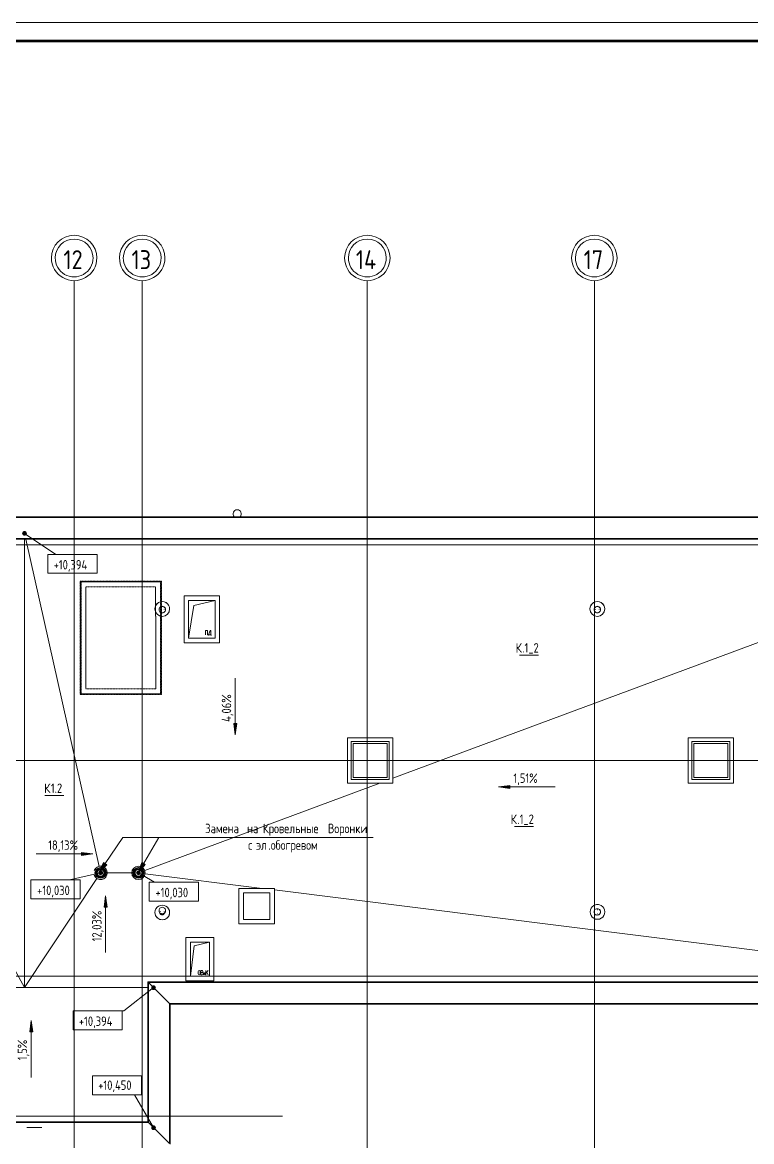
# Model space of a CAD drawing. Header units: millimetres. Extents: x -87434 to 499450, y -468665 to 122144.
# Drawn here: x 436174 to 455449, y 24745 to 54311 of the extents above; entities that cross this region are included whole.
import ezdxf

# ---------------------------------------------------------------- set-up
doc = ezdxf.new("R2010")
doc.units = ezdxf.units.MM
doc.linetypes.add('ADSK_Линия сетки', pattern=[25, 20, -2.5, 0, -2.5])
doc.linetypes.add('Сверху', pattern=[3.96875, 2.38125, -1.5875])
for name, color, linetype, lineweight in [('Высотные отметки', 252, 'Continuous', 9), ('Крыши', 252, 'Continuous', 9), ('Линии', 252, 'Continuous', 9), ('Марки крыш', 252, 'Continuous', 20), ('Обобщенные модели', 252, 'Continuous', 18), ('Осветительные приборы', 252, 'Continuous', 18), ('Оси', 252, 'Continuous', 9), ('ОФ_рамка', 8, 'Continuous', 60), ('Поручни', 252, 'Continuous', 9), ('Специальное оборудование', 252, 'Continuous', 18), ('Типовые аннотации', 252, 'Continuous', 18), ('Тонкие линии', 252, 'Continuous', 18), ('Уклоны в точках', 252, 'Continuous', 9)]:
    doc.layers.add(name, color=color, linetype=linetype, lineweight=lineweight)
doc.layers.add('Стены', color=252, linetype='Continuous')
doc.styles.add('GOST Common_2', font='', dxfattribs={"width": 0.9, "height": 250})
doc.styles.add('GOST Common_3', font='', dxfattribs={"height": 3.5})
doc.styles.get('GOST Common_2').set_extended_font_data('GOST type B')
doc.styles.get('GOST Common_3').set_extended_font_data('GOST 2.304 type A')

# ---------------------------------------------------------------- blocks, each defined once
blk = doc.blocks.new('А0')
at = {"layer": 'ОФ_рамка', "color": 0, "linetype": 'Continuous', "lineweight": 5, "ltscale": 100}
blk.add_lwpolyline([(341068, -309617), (222168, -309617)], dxfattribs=at)
at = {"layer": 'ОФ_рамка', "color": 0, "linetype": 'Continuous', "ltscale": 100}
blk.add_lwpolyline([(340568, -310117), (224168, -310117)], dxfattribs=at)
blk = doc.blocks.new('Свес с кровли 2 - Свес с кровли 2-3233070-Маркировочный план кровли')
at = {"layer": 'Обобщенные модели', "linetype": 'Сверху'}
for p, q in [((1876, 25798), (1876, 22802)), ((4020, 25798), (1876, 25798)), ((1881, 25794), (1882, 25793)), ((1882, 25793), (1881, 25794)), ((1882, 25792), (1894, 25780)), ((1898, 25777), (1882, 25792)), ((1894, 25780), (1892, 25782)), ((1892, 25782), (1892, 22818)), ((1892, 25782), (1894, 25780)), ((4004, 25782), (1892, 25782)), ((1894, 25780), (1894, 22821)), ((1894, 25780), (1894, 22820)), ((1894, 25780), (1898, 25777)), ((4002, 25780), (1894, 25780)), ((4002, 25780), (1894, 25780)), ((1898, 25777), (1898, 22824)), ((3998, 25777), (1898, 25777)), ((4015, 25794), (3998, 25777)), ((3998, 25777), (4002, 25780)), ((4000, 22824), (3998, 25776)), ((4002, 25780), (4015, 25794)), ((4004, 25782), (4002, 25780)), ((4002, 25780), (4004, 25782)), ((4004, 22821), (4002, 25780)), ((4004, 22820), (4002, 25780)), ((4006, 22818), (4004, 25782)), ((4022, 22802), (4020, 25798)), ((2027, 22953), (2027, 25647)), ((3869, 25647), (2027, 25647)), ((2027, 25647), (2027, 22953)), ((3869, 25647), (2027, 25647)), ((3869, 25647), (3869, 25645)), ((3869, 25645), (3869, 25647)), ((3869, 25645), (3871, 22953)), ((3871, 22953), (3869, 25645)), ((1876, 22802), (4022, 22802)), ((1898, 22824), (1881, 22807)), ((1881, 22807), (1894, 22821)), ((1894, 22821), (1892, 22818)), ((1892, 22818), (1894, 22820)), ((1892, 22818), (4006, 22818)), ((1894, 22821), (1898, 22824)), ((1894, 22821), (4004, 22821)), ((1894, 22820), (4004, 22820)), ((1898, 22824), (4000, 22824)), ((3871, 22953), (2027, 22953)), ((2027, 22953), (3871, 22953)), ((4004, 22821), (4000, 22824)), ((4000, 22824), (4018, 22807)), ((4018, 22807), (4004, 22821)), ((4004, 22821), (4006, 22818)), ((4006, 22818), (4004, 22820))]:
    blk.add_line(p, q, dxfattribs=at)
for points, knots in [([(1876, 25798), (1876, 25798), (1876, 25798), (1877, 25798), (1877, 25797), (1877, 25797), (1878, 25797), (1878, 25796)], [0.6, 0.6, 0.6, 0.6, 0.7, 0.75, 0.8, 0.85, 0.9, 0.9, 0.9, 0.9]), ([(1882, 25792), (1882, 25793), (1881, 25794), (1880, 25794), (1879, 25795), (1879, 25796), (1878, 25796), (1878, 25796), (1878, 25797), (1877, 25797), (1877, 25797), (1877, 25798), (1876, 25798), (1876, 25798), (1876, 25798)], [0, 0, 0, 0, 0.1, 0.15, 0.2, 0.225, 0.25, 0.3, 0.325, 0.35, 0.4, 0.45, 0.5, 0.6, 0.6, 0.6, 0.6]), ([(1880, 25794), (1880, 25794), (1880, 25795), (1879, 25795), (1879, 25795), (1879, 25795), (1879, 25796), (1879, 25796), (1879, 25796), (1879, 25795), (1879, 25795), (1879, 25795), (1879, 25795), (1880, 25795), (1880, 25794), (1880, 25794), (1881, 25794), (1881, 25793), (1881, 25793), (1882, 25793), (1882, 25792)], [0, 0, 0, 0, 0.1, 0.15, 0.2, 0.25, 0.3, 0.4, 0.5, 0.55, 0.6, 0.65, 0.675, 0.7, 0.75, 0.8, 0.825, 0.85, 0.9, 1, 1, 1, 1]), ([(4020, 25798), (4020, 25798), (4020, 25798), (4019, 25798), (4019, 25797), (4019, 25797), (4018, 25797), (4018, 25796), (4018, 25796), (4017, 25796), (4017, 25795), (4016, 25794), (4015, 25794), (4014, 25793), (4014, 25792)], [-0.6, -0.6, -0.6, -0.6, -0.5, -0.45, -0.4, -0.35, -0.325, -0.3, -0.25, -0.225, -0.2, -0.15, -0.1, 0, 0, 0, 0]), ([(4014, 25792), (4014, 25793), (4015, 25793), (4015, 25794), (4016, 25794), (4016, 25794), (4016, 25794), (4016, 25795), (4016, 25795), (4017, 25795), (4017, 25795), (4017, 25795), (4017, 25796), (4017, 25796), (4017, 25796), (4017, 25795), (4017, 25795), (4017, 25795), (4016, 25795), (4016, 25794), (4016, 25794)], [-1, -1, -1, -1, -0.9, -0.85, -0.8, -0.775, -0.75, -0.7, -0.675, -0.65, -0.6, -0.55, -0.5, -0.4, -0.3, -0.25, -0.2, -0.15, -0.1, 0, 0, 0, 0]), ([(1882, 22808), (1882, 22808), (1881, 22807), (1880, 22806), (1879, 22805), (1879, 22805), (1878, 22805), (1878, 22804), (1878, 22804), (1877, 22803), (1877, 22803), (1877, 22803), (1876, 22802), (1876, 22802), (1876, 22802)], [0, 0, 0, 0, 0.1, 0.15, 0.2, 0.225, 0.25, 0.3, 0.325, 0.35, 0.4, 0.45, 0.5, 0.6, 0.6, 0.6, 0.6]), ([(1876, 22802), (1876, 22802), (1876, 22802), (1877, 22803), (1877, 22803), (1877, 22804), (1878, 22804), (1878, 22804)], [0.6, 0.6, 0.6, 0.6, 0.7, 0.75, 0.8, 0.85, 0.9, 0.9, 0.9, 0.9]), ([(1880, 22807), (1880, 22806), (1880, 22806), (1879, 22806), (1879, 22805), (1879, 22805), (1879, 22805), (1879, 22805), (1879, 22805), (1879, 22805), (1879, 22805), (1879, 22806), (1879, 22806), (1880, 22806), (1880, 22806), (1880, 22807), (1881, 22807), (1881, 22807), (1881, 22808), (1882, 22808), (1882, 22808)], [0, 0, 0, 0, 0.1, 0.15, 0.2, 0.25, 0.3, 0.4, 0.5, 0.55, 0.6, 0.65, 0.675, 0.7, 0.75, 0.8, 0.825, 0.85, 0.9, 1, 1, 1, 1]), ([(4016, 22808), (4017, 22808), (4017, 22807), (4018, 22806), (4019, 22805), (4019, 22805), (4020, 22805), (4020, 22804), (4021, 22804), (4021, 22803), (4021, 22803), (4022, 22803), (4022, 22802), (4022, 22802), (4022, 22802)], [0, 0, 0, 0, 0.1, 0.15, 0.2, 0.225, 0.25, 0.3, 0.325, 0.35, 0.4, 0.45, 0.5, 0.6, 0.6, 0.6, 0.6]), ([(4018, 22807), (4018, 22806), (4018, 22806), (4019, 22806), (4019, 22805), (4019, 22805), (4020, 22805), (4020, 22805), (4020, 22805), (4019, 22805), (4019, 22805), (4019, 22806), (4019, 22806), (4018, 22806), (4018, 22806), (4018, 22807), (4018, 22807), (4017, 22807), (4017, 22808), (4016, 22808), (4016, 22808)], [0, 0, 0, 0, 0.1, 0.15, 0.2, 0.25, 0.3, 0.4, 0.5, 0.55, 0.6, 0.65, 0.675, 0.7, 0.75, 0.8, 0.825, 0.85, 0.9, 1, 1, 1, 1]), ([(4022, 22802), (4022, 22802), (4022, 22802), (4022, 22803), (4021, 22803), (4021, 22804), (4020, 22804), (4020, 22804)], [0.6, 0.6, 0.6, 0.6, 0.7, 0.75, 0.8, 0.85, 0.9, 0.9, 0.9, 0.9])]:
    blk.add_open_spline(points, degree=3, knots=knots, dxfattribs=at)
for points in [[(4018, 25796), (4018, 25797), (4019, 25797), (4019, 25797), (4019, 25798), (4020, 25798), (4020, 25798)], [(4020, 25798), (4020, 25798), (4020, 25798), (4020, 25798)]]:
    blk.add_open_spline(points, degree=3, dxfattribs=at)
blk = doc.blocks.new('TN_Воронка ТехноНИКОЛЬ с обжимным фланцем_ПВХ - Воронка с обжимным металлическим фланцем с обогревом Ø110х450мм-4655439-Маркировочный план кровли')
at = {"layer": 'Специальное оборудование', "flags": 128}
for points in [[(90, 0), (90, 4), (90, 7), (89, 11), (89, 14), (88, 18), (87, 21), (86, 25), (85, 28), (84, 32), (83, 35), (81, 38), (80, 42), (78, 45), (76, 48), (74, 51), (72, 54), (70, 57), (68, 59), (65, 62), (63, 64), (60, 67), (57, 69), (54, 72), (52, 74), (49, 76), (45, 78), (42, 79), (39, 81), (36, 82), (33, 84), (29, 85), (26, 86), (22, 87), (19, 88), (15, 89), (12, 89), (8, 90), (5, 90), (1, 90), (-3, 90), (-6, 90), (-10, 89), (-13, 89), (-17, 88), (-20, 88), (-24, 87), (-27, 86), (-31, 84), (-34, 83), (-37, 82), (-41, 80), (-44, 78), (-47, 77), (-50, 75), (-53, 73), (-56, 70), (-59, 68), (-61, 66), (-64, 63), (-66, 61), (-69, 58), (-71, 55), (-73, 52), (-75, 49), (-77, 46), (-79, 43), (-80, 40), (-82, 37), (-83, 33), (-85, 30), (-86, 27), (-87, 23), (-88, 20), (-88, 16), (-89, 13), (-89, 9), (-90, 6), (-90, 2), (-90, 0)], [(-90, 0), (-90, -4), (-90, -7), (-89, -11), (-89, -14), (-88, -18), (-87, -21), (-86, -25), (-85, -28), (-84, -32), (-83, -35), (-81, -38), (-80, -42), (-78, -45), (-76, -48), (-74, -51), (-72, -54), (-70, -57), (-68, -59), (-65, -62), (-63, -64), (-60, -67), (-57, -69), (-54, -72), (-52, -74), (-49, -76), (-45, -78), (-42, -79), (-39, -81), (-36, -82), (-33, -84), (-29, -85), (-26, -86), (-22, -87), (-19, -88), (-15, -89), (-12, -89), (-8, -90), (-5, -90), (-1, -90), (3, -90), (6, -90), (10, -89), (13, -89), (17, -88), (20, -88), (24, -87), (27, -86), (31, -84), (34, -83), (37, -82), (41, -80), (44, -78), (47, -77), (50, -75), (53, -73), (56, -70), (59, -68), (61, -66), (64, -63), (66, -61), (69, -58), (71, -55), (73, -52), (75, -49), (77, -46), (79, -43), (80, -40), (82, -37), (83, -33), (85, -30), (86, -27), (87, -23), (88, -20), (88, -16), (89, -13), (89, -9), (90, -6), (90, -2), (90, 0)]]:
    blk.add_lwpolyline(points, dxfattribs=at)
at = {"layer": 'Специальное оборудование'}
for radius, start, end in [(178, 360, 180), (178, 180, 360), (130, 360, 180), (130, 180, 360)]:
    blk.add_arc((0, 0), radius, start, end, dxfattribs=at)
blk = doc.blocks.new('TN_Воронка ТехноНИКОЛЬ с обжимным фланцем_ПВХ - Воронка с обжимным металлическим фланцем с обогревом Ø110х450мм-V13-Маркировочный план кровли')
at = {"layer": 'Специальное оборудование', "flags": 128}
for points in [[(90, 0), (90, 4), (90, 7), (89, 11), (89, 14), (88, 18), (87, 21), (86, 25), (85, 28), (84, 32), (83, 35), (81, 38), (80, 42), (78, 45), (76, 48), (74, 51), (72, 54), (70, 57), (68, 59), (65, 62), (63, 64), (60, 67), (57, 69), (54, 72), (52, 74), (49, 76), (45, 78), (42, 79), (39, 81), (36, 82), (33, 84), (29, 85), (26, 86), (22, 87), (19, 88), (15, 89), (12, 89), (8, 90), (5, 90), (1, 90), (-3, 90), (-6, 90), (-10, 89), (-13, 89), (-17, 88), (-20, 88), (-24, 87), (-27, 86), (-31, 84), (-34, 83), (-37, 82), (-41, 80), (-44, 78), (-47, 77), (-50, 75), (-53, 73), (-56, 70), (-59, 68), (-61, 66), (-64, 63), (-66, 61), (-69, 58), (-71, 55), (-73, 52), (-75, 49), (-77, 46), (-79, 43), (-80, 40), (-82, 37), (-83, 33), (-85, 30), (-86, 27), (-87, 23), (-88, 20), (-88, 16), (-89, 13), (-89, 9), (-90, 6), (-90, 2), (-90, 0)], [(-90, 0), (-90, -4), (-90, -7), (-89, -11), (-89, -14), (-88, -18), (-87, -21), (-86, -25), (-85, -28), (-84, -32), (-83, -35), (-81, -38), (-80, -42), (-78, -45), (-76, -48), (-74, -51), (-72, -54), (-70, -57), (-68, -59), (-65, -62), (-63, -64), (-60, -67), (-57, -69), (-54, -72), (-52, -74), (-49, -76), (-45, -78), (-42, -79), (-39, -81), (-36, -82), (-33, -84), (-29, -85), (-26, -86), (-22, -87), (-19, -88), (-15, -89), (-12, -89), (-8, -90), (-5, -90), (-1, -90), (3, -90), (6, -90), (10, -89), (13, -89), (17, -88), (20, -88), (24, -87), (27, -86), (31, -84), (34, -83), (37, -82), (41, -80), (44, -78), (47, -77), (50, -75), (53, -73), (56, -70), (59, -68), (61, -66), (64, -63), (66, -61), (69, -58), (71, -55), (73, -52), (75, -49), (77, -46), (79, -43), (80, -40), (82, -37), (83, -33), (85, -30), (86, -27), (87, -23), (88, -20), (88, -16), (89, -13), (89, -9), (90, -6), (90, -2), (90, 0)]]:
    blk.add_lwpolyline(points, dxfattribs=at)
at = {"layer": 'Специальное оборудование'}
for radius, start, end in [(178, 360, 159.9462), (177, 200.0538, 360), (130, 360, 180), (130, 180, 360)]:
    blk.add_arc((0, 0), radius, start, end, dxfattribs=at)
blk = doc.blocks.new('TN_Аэратор кровельный ТехноНИКОЛЬ ЭКО_Тип 2 - Аэратор кровельный ТехноНИКОЛЬ ЭКО 110x470мм-V18-Маркировочный план кровли')
at = {"layer": 'Специальное оборудование'}
for p, q in [((3849, 17044), (3849, 17044)), ((3959, 17097), (3959, 17082)), ((3994, 17082), (3994, 17071)), ((4094, 17071), (4094, 17082)), ((4129, 17082), (4129, 17097)), ((4239, 17044), (4239, 17044))]:
    blk.add_line(p, q, dxfattribs=at)
for centre, major_axis, start_param, end_param in [((4044, 17044), (195, 0), 0, 3.141593), ((4044, 17097), (85, 0), 0, 3.141593), ((4044, 17044), (195, 0), 3.141593, 6.283185), ((4044, 17044), (195, 0), 3.383254, 6.041524), ((4044, 17097), (-85, 0), 0, 3.141593), ((4044, 17082), (-85, 0), 0, 3.141593), ((4044, 17044), (65, 0), 3.456331, 5.968447), ((4044, 17053), (65, 0), 3.749485, 5.675293)]:
    blk.add_ellipse(centre, major_axis=major_axis, ratio=0.992846, start_param=start_param, end_param=end_param, dxfattribs=at)
blk = doc.blocks.new('TN_Аэратор кровельный ТехноНИКОЛЬ ЭКО_Тип 2 - Аэратор кровельный ТехноНИКОЛЬ ЭКО 110x470мм-V19-Маркировочный план кровли')
at = {"layer": 'Специальное оборудование'}
for p, q in [((3849, 25062), (3849, 25062)), ((3959, 25049), (3959, 25044)), ((3994, 25053), (3994, 25049)), ((4094, 25049), (4094, 25053)), ((4129, 25044), (4129, 25049)), ((4239, 25062), (4239, 25062))]:
    blk.add_line(p, q, dxfattribs=at)
for centre, major_axis, start_param, end_param in [((4044, 25062), (195, 0), 0, 3.141593), ((4044, 25062), (195, 0), 0.483322, 2.658271), ((4044, 25049), (85, 0), 0, 3.141593), ((4044, 25062), (195, 0), 3.141593, 6.283185), ((4044, 25044), (85, 0), 0, 3.141593), ((4044, 25044), (-85, 0), 0, 3.141593)]:
    blk.add_ellipse(centre, major_axis=major_axis, ratio=0.999176, start_param=start_param, end_param=end_param, dxfattribs=at)
blk = doc.blocks.new('TN_Аэратор кровельный ТехноНИКОЛЬ ЭКО_Тип 2 - Аэратор кровельный ТехноНИКОЛЬ ЭКО 110x470мм-V20-Маркировочный план кровли')
at = {"layer": 'Специальное оборудование'}
for p, q in [((15548, 17255), (15548, 17255)), ((15543, 17145), (15541, 17145)), ((15541, 16975), (15543, 16975)), ((15544, 17110), (15543, 17110)), ((15543, 17010), (15544, 17010)), ((15548, 16865), (15548, 16865))]:
    blk.add_line(p, q, dxfattribs=at)
for centre, major_axis, start_param, end_param in [((15548, 17060), (0, 195), 4.712389, 7.853982), ((15541, 17060), (0, 85), 4.712389, 7.853982), ((15548, 17060), (0, 195), 6.162355, 6.404016), ((15548, 17060), (0, 195), 1.570796, 4.712389), ((15541, 17060), (0, 85), 1.570796, 4.712389), ((15548, 17060), (0, 195), 3.020762, 3.262423), ((15543, 17060), (0, 85), 4.712389, 6.457718), ((15543, 17060), (0, 85), 2.96706, 4.712389)]:
    blk.add_ellipse(centre, major_axis=major_axis, ratio=0.999886, start_param=start_param, end_param=end_param, dxfattribs=at)
blk = doc.blocks.new('Ограждение - Ограждение-5288430-Маркировочный план кровли')
at = {"layer": 'Поручни'}
for p, q in [((28002, 27498), (-27074, 27498)), ((27981, 27477), (-27053, 27477)), ((27431, 26927), (-26503, 26927)), ((27410, 26906), (-26482, 26906)), ((3681, 15193), (3660, 15214)), ((3660, 15214), (27410, 15214)), ((3660, 15214), (3681, 15193)), ((3660, 11514), (3660, 15214)), ((4231, 14643), (3681, 15193)), ((3681, 15193), (27431, 15193)), ((3681, 15193), (4231, 14643)), ((3681, 11493), (3681, 15193)), ((4252, 14622), (4231, 14643)), ((4231, 14643), (27981, 14643)), ((4231, 14643), (4252, 14622)), ((4231, 10943), (4231, 14643)), ((4252, 14622), (28002, 14622)), ((4252, 10922), (4252, 14622)), ((-2753, 11493), (3681, 11493)), ((-2732, 11514), (3660, 11514)), ((3681, 11493), (3660, 11514)), ((3660, 11514), (3681, 11493)), ((4231, 10943), (3681, 11493)), ((3681, 11493), (4231, 10943))]:
    blk.add_line(p, q, dxfattribs=at)
blk = doc.blocks.new('ADSK_Светильник_Круглый_Накладной - 2_Светильник светодиодный накладной ZCS S 25Вт 65 4000 WH _2 позиция_-V32-Маркировочный план кровли')
at = {"layer": 'Осветительные приборы'}
for start, end in [(360, 132.3696), (227.6304, 360)]:
    blk.add_arc((0, 0), 110, start, end, dxfattribs=at)
blk = doc.blocks.new('Ось сетки - Круг_Ø12 мм 2-461932-Маркировочный план кровли')
at = {"layer": 'Оси', "lineweight": 20}
for radius, start, end in [(6, 360, 180), (5, 360, 180), (6, 180, 360), (5, 180, 360)]:
    blk.add_arc((0, 0), radius, start, end, dxfattribs=at)
blk = doc.blocks.new('Высотные отметки - Рамка-12095-Маркировочный план кровли')
at = {"layer": 'Типовые аннотации', "lineweight": 20}
for p, q in [((-6.5, 0), (-6.5, 5)), ((-6.5, 5), (6.5, 5)), ((6.5, 5), (6.5, 0)), ((6.5, 0), (-6.5, 0))]:
    blk.add_line(p, q, dxfattribs=at)
blk = doc.blocks.new('ADSK_Марка_Крыша - Экземпляр_ADSK_Позиция-153527-Маркировочный план кровли')
at = {"layer": 'Марки крыш'}
blk.add_line((-2.5, 0), (2.5, 0), dxfattribs=at)
blk = doc.blocks.new('ADSK_Аннотация_Текст_сВыноской - Текст с выноской-1619663-Маркировочный план кровли')
at = {"layer": 'Типовые аннотации', "lineweight": 20}
blk.add_line((-22.5, 0), (22.5, 0), dxfattribs=at)
blk = doc.blocks.new('ADSK_Марка_Крыша - Типоразмер_ADSK_Марка-153529-Маркировочный план кровли')
at = {"layer": 'Марки крыш'}
blk.add_line((-2.5, 0), (2.5, 0), dxfattribs=at)
blk = doc.blocks.new('Кровля_Живописная')
at = {"layer": 'Высотные отметки'}
h = blk.add_hatch(color=256, dxfattribs=at)
edge = h.paths.add_edge_path()
edge.add_arc((-34598, 48038), 50, 0, 360)
h = blk.add_hatch(color=256, dxfattribs=at)
edge = h.paths.add_edge_path()
edge.add_arc((-32588, 39068), 50, 0, 360)
h = blk.add_hatch(color=256, dxfattribs=at)
edge = h.paths.add_edge_path()
edge.add_arc((-31588, 39068), 50, 0, 360)
h = blk.add_hatch(color=256, dxfattribs=at)
edge = h.paths.add_edge_path()
edge.add_arc((-31188, 36038), 50, 0, 360)
h = blk.add_hatch(color=256, dxfattribs=at)
edge = h.paths.add_edge_path()
edge.add_arc((-31188, 32338), 50, 0, 360)
at = {"layer": 'Типовые аннотации', "lineweight": 20}
for points in [[(-32638, 39066), (-32426, 39285), (-32514, 39344)], [(-31606, 39055), (-31408, 39286), (-31500, 39340)]]:
    blk.add_hatch(color=256, dxfattribs=at).paths.add_polyline_path(points)
at = {"layer": 'Уклоны в точках'}
for points in [[(-29029, 42716), (-28990, 43016), (-29069, 43016)], [(-22073, 41338), (-21773, 41299), (-21773, 41378)], [(-32792, 39570), (-33092, 39609), (-33092, 39531)], [(-32455, 38461), (-32495, 38161), (-32416, 38161)], [(-34423, 35165), (-34462, 34865), (-34383, 34865)]]:
    blk.add_hatch(color=256, dxfattribs=at).paths.add_polyline_path(points)
at = {"color": 251, "lineweight": 18, "true_color": 0x636466}
for p, q in [((-30261, 45268), (-30261, 46268)), ((-30261, 46268), (-29561, 46268)), ((-30261, 45268), (-30261, 46268)), ((-30261, 46268), (-29561, 46268)), ((-30261, 45268), (-30121, 46128)), ((-29561, 46268), (-30121, 46128)), ((-29561, 46268), (-29561, 45268)), ((-29561, 46268), (-29561, 45268)), ((-29561, 45268), (-30261, 45268)), ((-29561, 45268), (-30261, 45268)), ((-29760, 45475), (-29818, 45475)), ((-29818, 45355), (-29818, 45475)), ((-29760, 45355), (-29760, 45475)), ((-29745, 45355), (-29745, 45340)), ((-29735, 45355), (-29745, 45355)), ((-29691, 45475), (-29735, 45355)), ((-29735, 45355), (-29672, 45355)), ((-29672, 45475), (-29691, 45475)), ((-29672, 45355), (-29672, 45475)), ((-29672, 45355), (-29662, 45355)), ((-29662, 45355), (-29662, 45340)), ((-30011, 36401), (-30011, 36463)), ((-29954, 36401), (-29954, 36463)), ((-29907, 36492), (-29937, 36492)), ((-29937, 36492), (-29937, 36372)), ((-29904, 36439), (-29937, 36439)), ((-29937, 36372), (-29900, 36372)), ((-29884, 36459), (-29884, 36469)), ((-29874, 36399), (-29874, 36409)), ((-29855, 36372), (-29826, 36439)), ((-29855, 36372), (-29855, 36439)), ((-29826, 36372), (-29826, 36439)), ((-29743, 36490), (-29803, 36418)), ((-29803, 36370), (-29803, 36490)), ((-29743, 36370), (-29779, 36447))]:
    blk.add_line(p, q, dxfattribs=at)
for centre, radius, start, end in [((-29982, 36463), 28.7, 0, 180), ((-29982, 36401), 28.7, 180, 0), ((-29907, 36469), 23.3, 0, 90), ((-29904, 36459), 20, 270, 0), ((-29904, 36409), 30, 0, 90), ((-29900, 36399), 26.7, 270, 0)]:
    blk.add_arc(centre, radius, start, end, dxfattribs=at)
at = {"layer": 'Высотные отметки', "lineweight": 20}
for p, q in [((-34598, 48038), (-33769, 47482)), ((-33769, 47482), (-33332, 47482)), ((-32588, 39068), (-33408, 38881)), ((-31588, 39068), (-31166, 38825)), ((-33408, 38881), (-33780, 38881)), ((-31166, 38825), (-30652, 38825)), ((-31188, 36038), (-31975, 35425)), ((-31975, 35425), (-32666, 35425)), ((-31691, 33209), (-32154, 33209)), ((-31188, 32338), (-31691, 33209))]:
    blk.add_line(p, q, dxfattribs=at)
at = {"layer": 'Высотные отметки'}
for centre in [(-34598, 48038), (-32588, 39068), (-31588, 39068), (-31188, 36038), (-31188, 32338)]:
    blk.add_circle(centre, 50, dxfattribs=at)
at = {"layer": 'Крыши'}
for p, q in [((-34598, 36038), (-34598, 47884)), ((-32627, 39241), (-34564, 47884)), ((-24861, 41567), (-7853, 47884)), ((-25911, 42488), (-25011, 42488)), ((-25911, 41588), (-25911, 42488)), ((-25011, 42488), (-25011, 41588)), ((-16911, 42488), (-16011, 42488)), ((-16911, 41588), (-16911, 42488)), ((-16011, 42488), (-16011, 41588)), ((-31423, 39130), (-25207, 41438)), ((-25011, 41588), (-25911, 41588)), ((-16011, 41588), (-16911, 41588)), ((-37372, 41053), (-34598, 36038)), ((-31766, 39068), (-32411, 39068)), ((-28320, 38658), (-31414, 39046)), ((-34598, 36038), (-32686, 38921)), ((-8667, 36192), (-27991, 38617)), ((-34598, 36038), (-37734, 36038)), ((-37734, 36038), (-31342, 36038)), ((-31342, 36038), (-34598, 36038))]:
    blk.add_line(p, q, dxfattribs=at)
at = {"layer": 'Крыши', "color": 251, "true_color": 0x636466}
blk.add_line((-29711, 36338), (-30211, 36338), dxfattribs=at)
at = {"layer": 'Линии', "lineweight": 30}
for centre, radius in [((-32588, 39068), 140), ((-32588, 39068), 110), ((-31588, 39068), 140), ((-31588, 39068), 110)]:
    blk.add_circle(centre, radius, dxfattribs=at)
at = {"layer": 'Оси', "linetype": 'ADSK_Линия сетки'}
for p, q in [((-33288, 54712), (-33288, -12888)), ((-31488, 54712), (-31488, -11557)), ((-25538, 54712), (-25538, -11618)), ((-19538, 54712), (-19538, -11618)), ((-1500, 47738), (-75410, 47738)), ((-1500, 42038), (-75410, 42038)), ((-1500, 36338), (-75410, 36338)), ((-27784, 32638), (-75410, 32638))]:
    blk.add_line(p, q, dxfattribs=at)
at = {"layer": 'Стены', "color": 251, "lineweight": 18, "true_color": 0x636466}
for p, q in [((-30381, 46388), (-29441, 46388)), ((-30381, 45148), (-30381, 46388)), ((-29561, 46268), (-30261, 46268)), ((-30261, 46268), (-30261, 45268)), ((-29561, 45268), (-29561, 46268)), ((-29441, 46388), (-29441, 45148)), ((-30261, 45268), (-29561, 45268)), ((-29441, 45148), (-30381, 45148)), ((-29591, 36218), (-30331, 36218)), ((-30211, 36338), (-29711, 36338))]:
    blk.add_line(p, q, dxfattribs=at)
at = {"layer": 'Стены', "lineweight": 18}
for p, q in [((-26061, 42638), (-24861, 42638)), ((-26061, 41438), (-26061, 42638)), ((-24861, 42638), (-24861, 41438)), ((-17061, 42638), (-15861, 42638)), ((-17061, 41438), (-17061, 42638)), ((-15861, 42638), (-15861, 41438)), ((-24961, 42538), (-25961, 42538)), ((-25961, 42538), (-25961, 41538)), ((-24961, 41538), (-24961, 42538)), ((-15961, 42538), (-16961, 42538)), ((-16961, 42538), (-16961, 41538)), ((-15961, 41538), (-15961, 42538)), ((-24861, 41438), (-26061, 41438)), ((-25961, 41538), (-24961, 41538)), ((-15861, 41438), (-17061, 41438)), ((-16961, 41538), (-15961, 41538)), ((-28931, 38658), (-27991, 38658)), ((-28931, 37718), (-28931, 38658)), ((-28111, 38538), (-28811, 38538)), ((-28811, 38538), (-28811, 37838)), ((-28111, 37838), (-28111, 38538)), ((-27991, 38658), (-27991, 37718)), ((-27991, 37718), (-28931, 37718)), ((-28811, 37838), (-28111, 37838)), ((-30331, 37361), (-29591, 37361)), ((-30331, 36218), (-30331, 37361)), ((-29591, 37361), (-29591, 36218)), ((-29711, 37241), (-30211, 37241)), ((-30211, 37241), (-30211, 36338)), ((-29711, 36338), (-29711, 37241))]:
    blk.add_line(p, q, dxfattribs=at)
at = {"layer": 'Типовые аннотации', "lineweight": 20}
for p, q in [((-32638, 39066), (-32003, 40005)), ((-32003, 40005), (-29888, 40005)), ((-31606, 39055), (-31048, 40005)), ((-31048, 40005), (-29888, 40005)), ((-32514, 39344), (-32638, 39066)), ((-32426, 39285), (-32514, 39344)), ((-31500, 39340), (-31606, 39055)), ((-31408, 39286), (-31500, 39340)), ((-32638, 39066), (-32426, 39285)), ((-31606, 39055), (-31408, 39286))]:
    blk.add_line(p, q, dxfattribs=at)
at = {"layer": 'Тонкие линии'}
for p, q in [((-30211, 36338), (-30211, 37241)), ((-30211, 37241), (-29711, 37241)), ((-30211, 36338), (-30111, 37141)), ((-29711, 37241), (-30111, 37141)), ((-29711, 37241), (-29711, 36338)), ((-34538, 32338), (-34138, 32338))]:
    blk.add_line(p, q, dxfattribs=at)
at = {"layer": 'Тонкие линии', "color": 251, "true_color": 0x636466}
blk.add_line((-29711, 36338), (-30211, 36338), dxfattribs=at)
at = {"layer": 'Уклоны в точках', "lineweight": 20}
for p, q in [((-29029, 44216), (-29029, 42716)), ((-20573, 41338), (-22073, 41338)), ((-34292, 39570), (-32792, 39570)), ((-32455, 36961), (-32455, 38461)), ((-34423, 33665), (-34423, 35165))]:
    blk.add_line(p, q, dxfattribs=at)
at = {"layer": 'Уклоны в точках'}
for p, q in [((-28990, 43016), (-29069, 43016)), ((-29069, 43016), (-29029, 42716)), ((-29029, 42716), (-28990, 43016)), ((-21773, 41378), (-22073, 41338)), ((-22073, 41338), (-21773, 41299)), ((-21773, 41299), (-21773, 41378)), ((-32792, 39570), (-33092, 39609)), ((-33092, 39609), (-33092, 39531)), ((-33092, 39531), (-32792, 39570)), ((-32455, 38461), (-32495, 38161)), ((-32416, 38161), (-32455, 38461)), ((-32495, 38161), (-32416, 38161)), ((-34423, 35165), (-34462, 34865)), ((-34383, 34865), (-34423, 35165)), ((-34462, 34865), (-34383, 34865))]:
    blk.add_line(p, q, dxfattribs=at)
at = {"layer": 'Высотные отметки', "lineweight": 20, "xscale": 99.99999999999993, "yscale": 99.99999999999993, "zscale": 99.99999999999993, "rotation": 180}
for p in [(-33332, 47482), (-30652, 38825)]:
    blk.add_blockref('Высотные отметки - Рамка-12095-Маркировочный план кровли', p, dxfattribs=at)
at = {"layer": 'Высотные отметки', "lineweight": 20, "extrusion": (0, 0, -1), "xscale": 99.99999999999993, "yscale": 99.99999999999993, "zscale": 99.99999999999993, "rotation": 180}
for p in [(33780, 38881), (32666, 35425)]:
    blk.add_blockref('Высотные отметки - Рамка-12095-Маркировочный план кровли', p, dxfattribs=at)
at = {"layer": 'Высотные отметки', "lineweight": 20, "xscale": 99.99999999999993, "yscale": 99.99999999999993, "zscale": 99.99999999999993}
blk.add_blockref('Высотные отметки - Рамка-12095-Маркировочный план кровли', (-32154, 33209), dxfattribs=at)
at = {"layer": 'Марки крыш', "xscale": 99.99999999999993, "yscale": 99.99999999999993, "zscale": 99.99999999999993}
for name, p in [('ADSK_Марка_Крыша - Экземпляр_ADSK_Позиция-153527-Маркировочный план кровли', (-21265, 44820)), ('ADSK_Марка_Крыша - Типоразмер_ADSK_Марка-153529-Маркировочный план кровли', (-33811, 41111)), ('ADSK_Марка_Крыша - Экземпляр_ADSK_Позиция-153527-Маркировочный план кровли', (-21396, 40293))]:
    blk.add_blockref(name, p, dxfattribs=at)
at = {"layer": 'Обобщенные модели', "linetype": 'Сверху'}
blk.add_blockref('Свес с кровли 2 - Свес с кровли 2-3233070-Маркировочный план кровли', (-35002, 20978), dxfattribs=at)
at = {"layer": 'Осветительные приборы', "rotation": 90}
blk.add_blockref('ADSK_Светильник_Круглый_Накладной - 2_Светильник светодиодный накладной ZCS S 25Вт 65 4000 WH _2 позиция_-V32-Маркировочный план кровли', (-28978, 48550), dxfattribs=at)
at = {"layer": 'Оси', "lineweight": 20, "xscale": 99.99999999999993, "yscale": 99.99999999999993, "zscale": 99.99999999999993, "rotation": 180}
for p in [(-33288, 55312), (-31488, 55312), (-25538, 55312), (-19538, 55312)]:
    blk.add_blockref('Ось сетки - Круг_Ø12 мм 2-461932-Маркировочный план кровли', p, dxfattribs=at)
at = {"layer": 'Поручни'}
blk.add_blockref('Ограждение - Ограждение-5288430-Маркировочный план кровли', (-35002, 20978), dxfattribs=at)
at = {"layer": 'Специальное оборудование'}
for name, p in [('TN_Аэратор кровельный ТехноНИКОЛЬ ЭКО_Тип 2 - Аэратор кровельный ТехноНИКОЛЬ ЭКО 110x470мм-V19-Маркировочный план кровли', (-35002, 20978)), ('TN_Аэратор кровельный ТехноНИКОЛЬ ЭКО_Тип 2 - Аэратор кровельный ТехноНИКОЛЬ ЭКО 110x470мм-V19-Маркировочный план кровли', (-23502, 20978)), ('TN_Воронка ТехноНИКОЛЬ с обжимным фланцем_ПВХ - Воронка с обжимным металлическим фланцем с обогревом Ø110х450мм-V13-Маркировочный план кровли', (-32588, 39068)), ('TN_Воронка ТехноНИКОЛЬ с обжимным фланцем_ПВХ - Воронка с обжимным металлическим фланцем с обогревом Ø110х450мм-4655439-Маркировочный план кровли', (-31588, 39068)), ('TN_Аэратор кровельный ТехноНИКОЛЬ ЭКО_Тип 2 - Аэратор кровельный ТехноНИКОЛЬ ЭКО 110x470мм-V18-Маркировочный план кровли', (-35002, 20978)), ('TN_Аэратор кровельный ТехноНИКОЛЬ ЭКО_Тип 2 - Аэратор кровельный ТехноНИКОЛЬ ЭКО 110x470мм-V20-Маркировочный план кровли', (-35002, 20978))]:
    blk.add_blockref(name, p, dxfattribs=at)
at = {"layer": 'Типовые аннотации', "lineweight": 20, "xscale": 100, "yscale": 100, "zscale": 100}
blk.add_blockref('ADSK_Аннотация_Текст_сВыноской - Текст с выноской-1619663-Маркировочный план кровли', (-27638, 40005), dxfattribs=at)
at = {"layer": 'Высотные отметки', "lineweight": 20, "char_height": 250, "attachment_point": 1, "line_spacing_factor": 1.022761, "style": 'GOST Common_3'}
for s, insert, width in [('+10,394', (-33829, 47333), 1191.74), ('+10,030', (-34265, 38731), 1164.59), ('+10,030', (-31137, 38675), 1164.59), ('+10,394', (-33162, 35275), 1191.74), ('+10,450', (-32651, 33585), 1191.74)]:
    blk.add_mtext(s, dxfattribs=dict(at, insert=insert, width=width))
at = {"layer": 'Марки крыш', "lineweight": 9, "char_height": 250, "attachment_point": 1, "style": 'GOST Common_3'}
for s, insert, width in [('\\fGOST Common|b0|i0|c204|p34|;\\W.9;К', (-21620, 45137), 216.46), ('.1_2', (-21442, 45137), 656.58), ('\\fGOST Common|b0|i0|c204|p34|;\\W.9;К', (-34081, 41429), 216.46), ('1.2', (-33902, 41429), 411.27), ('\\fGOST Common|b0|i0|c204|p34|;\\W.9;К', (-21751, 40611), 216.46), ('.1_2', (-21572, 40611), 656.58)]:
    blk.add_mtext(s, dxfattribs=dict(at, insert=insert, width=width))
at = {"layer": 'Оси', "char_height": 500, "attachment_point": 1, "style": 'GOST Common_2'}
for s, insert, width in [('12', (-33570, 55517), 671.01), ('13', (-31770, 55517), 671.01), ('14', (-25841, 55517), 721.52), ('17', (-19820, 55517), 671.01)]:
    blk.add_mtext(s, dxfattribs=dict(at, insert=insert, width=width))
at = {"layer": 'Типовые аннотации', "lineweight": 9, "char_height": 250, "attachment_point": 1, "style": 'GOST Common_3'}
for s, insert, width in [('Замена', (-29823, 40367), 1248.23), ('на', (-28716, 40367), 411.27), ('Кровельные', (-28299, 40367), 1991.39), ('Воронки', (-26579, 40367), 1392.53), ('обогревом', (-28090, 39928), 1774.94), ('\\fGOST Common|b0|i0|c204|p34|;\\W.9;с', (-28691, 39928), 165.95), ('эл', (-28477, 39928), 389.62), ('\\fGOST Common|b0|i0|c204|p34|;\\W.9;.', (-28155, 39928), 79.37)]:
    blk.add_mtext(s, dxfattribs=dict(at, insert=insert, width=width))
at = {"layer": 'Уклоны в точках', "lineweight": 20, "char_height": 250, "attachment_point": 1, "rotation": 90, "line_spacing_factor": 1.022761, "style": 'GOST Common_3'}
for s, insert, width in [('4,06%', (-29386, 43058), 977.53), ('12,03%', (-32812, 37258), 1086.15), ('1,5%', (-34779, 34118), 712.03)]:
    blk.add_mtext(s, dxfattribs=dict(at, insert=insert, width=width))
at = {"layer": 'Уклоны в точках', "lineweight": 20, "char_height": 250, "attachment_point": 1, "line_spacing_factor": 1.022761, "style": 'GOST Common_3'}
for s, insert, width in [('1,51%', (-21677, 41695), 847.8), ('18,13%', (-33973, 39927), 1034.86)]:
    blk.add_mtext(s, dxfattribs=dict(at, insert=insert, width=width))

msp = doc.modelspace()

# ---------------------------------------------------------------- block references
at = {"color": 0}
msp.add_blockref('Кровля_Живописная', (470829.95926, -7224.74798), dxfattribs=at)
at = {"layer": 'ОФ_рамка', "color": 0, "lineweight": -2}
msp.add_blockref('А0', (158382.17989, 363927.60181), dxfattribs=at)

doc.saveas('drawing.dxf')
